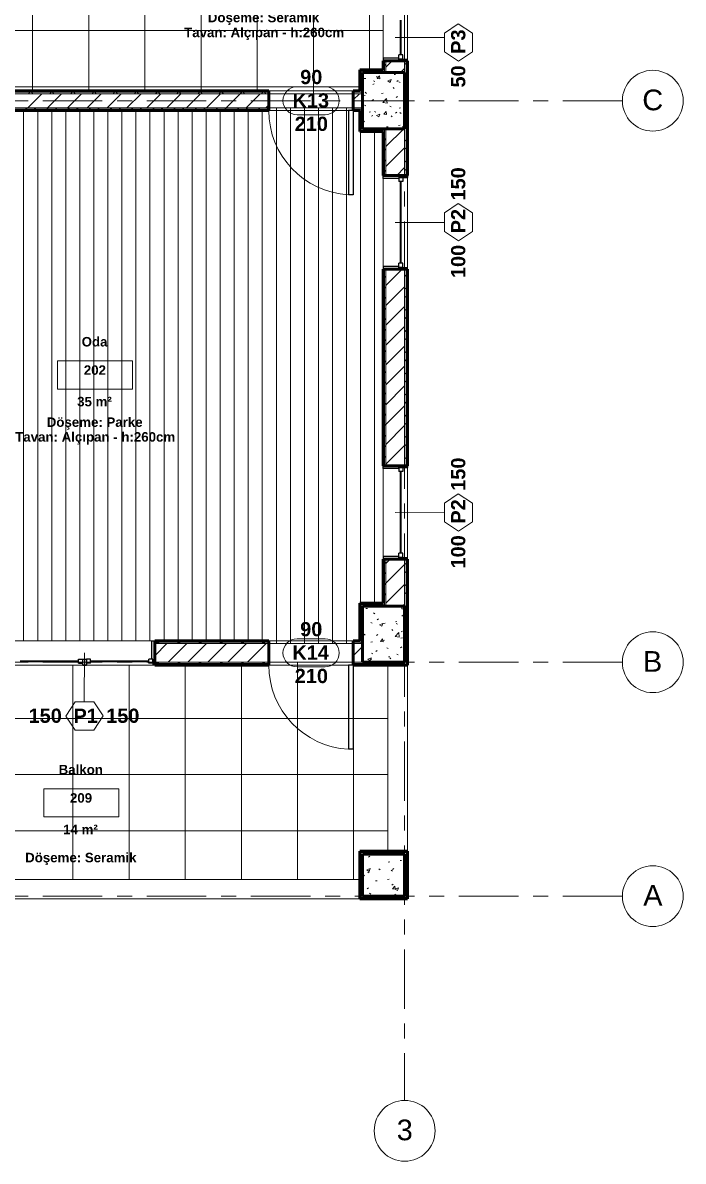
# Model space of a CAD drawing. Header units: centimetres. Extents: x -1798 to 30, y -905 to 1164.
# Drawn here: x -676 to 30, y -905 to 311 of the extents above; entities that cross this region are included whole.
import ezdxf

# ---------------------------------------------------------------- set-up
doc = ezdxf.new("R2010")
doc.units = ezdxf.units.CM
doc.linetypes.add('Grid Line', pattern=[2.2225, 1.27, -0.3175, 0.3175, -0.3175])
for name, color, linetype, lineweight in [('A-AREA-IDEN', 2, 'Continuous', 9), ('A-DOOR', 31, 'Continuous', 18), ('A-DOOR-IDEN', 31, 'Continuous', 18), ('A-FLOR', 192, 'Continuous', 18), ('A-FLOR-PATT', 8, 'Continuous', 18), ('A-GLAZ', 151, 'Continuous', 18), ('A-GLAZ-IDEN', 152, 'Continuous', 18), ('A-WALL', 113, 'Continuous', 18), ('A-WALL-PATT', 111, 'Continuous', 50), ('S-COLS', 52, 'Continuous', 18), ('S-GRID', 1, 'Continuous', 9), ('S-GRID-IDEN', 1, 'Continuous', 9)]:
    doc.layers.add(name, color=color, linetype=linetype, lineweight=lineweight)
doc.styles.add('Arial', font='arial.ttf', dxfattribs={"height": 22.129491})
doc.styles.add('Arial_B', font='arialbd.ttf', dxfattribs={"height": 10.147562})
doc.styles.add('Arial_B_1', font='arialbd.ttf', dxfattribs={"height": 15.221343})
pattern_1 = [(50, (0, 0), (36.4365, -3.1877), [3.81, -41.91]), (355, (0, 0), (-7.0485, 38.2117), [3.048, -33.528]), (100.451, (3.036, -0.266), (29.3886, 35.023), [3.238, -35.618]), (46.184, (0, 10.16), (54.216, -8.4084), [5.715, -62.865]), (96.636, (4.52, 9.46), (47.4805, 49.4854), [4.857, -53.427]), (351.184, (0, 10.16), (47.481, 49.4846), [4.572, -50.292]), (21, (5.08, 7.62), (30.3226, -20.4528), [3.81, -41.91]), (326, (5.08, 7.62), (12.3607, 36.8379), [3.048, -33.528]), (71.451, (7.607, 5.916), (42.6833, 16.3839), [3.238, -35.618]), (37.5, (0, 0), (0.61807, 16.91082), [1.676, -31.445, 1.676, -32.36, -33.655]), (37.5, (0, 0), (0.61807, 16.91082), [-67.158, 1.676, -31.979]), (7.5, (0, 0), (13.36414, 20.0358), [1.676, -17.729, 1.676, -30.683, -12.827]), (7.5, (0, 0), (13.36414, 20.0358), [-51.765, 1.676, -11.151]), (327.5, (-11.328, 0), (27.11816, -1.14606), [1.676, -11.024, 1.676, -37.948, -52.578]), (327.5, (-11.328, 0), (27.11816, -1.14606), [-52.324, 1.676, -50.902]), (317.5, (-16.408, 0), (29.6258, 5.0851), [1.676, -14.834, 1.676, -24.638, -37.338]), (317.5, (-16.408, 0), (29.6258, 5.0851), [-42.824, 1.676, -35.662])]

msp = doc.modelspace()

# ---------------------------------------------------------------- hatches: boundary and pattern name
at = {"layer": 'A-WALL-PATT', "lineweight": 18, "ltscale": 50}
h = msp.add_hatch(color=256, dxfattribs=at)
h.paths.add_polyline_path([(-264.9, 257.8), (-264.9, 270.3), (-266.4, 270.3), (-266.4, 257.8)], flags=0)
h.paths.add_polyline_path([(-266.4, 320.3), (-264.9, 320.3), (-264.9, 462.8), (-266.4, 462.8), (-266.4, 401.2)], flags=0)
at = {"layer": 'A-WALL-PATT', "lineweight": 5, "ltscale": 50}
h = msp.add_hatch(color=256, dxfattribs=at)
h.paths.add_polyline_path([(-289.4, 260.8), (-289.4, 270.3), (-290.9, 270.3), (-290.9, 260.8)], flags=0)
h.paths.add_polyline_path([(-289.4, 320.3), (-289.4, 459.8), (-290.9, 459.8), (-290.9, 320.3)], flags=0)
h = msp.add_hatch(color=256, dxfattribs=at)
h.paths.add_polyline_path([(-315.9, 196.3), (-314.4, 196.3), (-314.4, 218.8), (-315.9, 218.8), (-315.9, 197.8)], flags=0)
h.paths.add_polyline_path([(-315.9, 236.8), (-314.4, 236.8), (-314.4, 260.8), (-315.9, 260.8), (-315.9, 238.3)], flags=0)
for points in [[(-314.4, 259.3), (-289.4, 259.3), (-289.4, 260.8), (-314.4, 260.8)], [(-264.9, 197.8), (-264.9, 257.8), (-266.4, 257.8), (-266.4, 197.8)], [(-290.9, 194.8), (-289.4, 194.8), (-289.4, 196.3), (-315.9, 196.3), (-315.9, 194.8)], [(-315.9, -349.2), (-314.4, -349.2), (-314.4, -309.2), (-315.9, -309.2), (-315.9, -343.9)], [(-289.4, -310.7), (-289.4, -309.2), (-314.4, -309.2), (-314.4, -310.7), (-312.9, -310.7)], [(-264.9, -375.2), (-264.9, -312.2), (-266.4, -312.2), (-266.4, -375.2)], [(-315.9, -625.2), (-314.4, -625.2), (-314.4, -574.2), (-315.9, -574.2)], [(-264.9, -575.7), (-264.9, -574.2), (-314.4, -574.2), (-314.4, -575.7), (-266.4, -575.7)]]:
    msp.add_hatch(color=256, dxfattribs=at).paths.add_polyline_path(points, flags=0)
at = {"layer": 'A-WALL-PATT', "lineweight": 18, "ltscale": 50}
h = msp.add_hatch(color=256, dxfattribs=at)
h.paths.add_polyline_path([(-882.5, 236.8), (-412.9, 236.8), (-412.9, 238.3), (-892.4, 238.3), (-892.4, 236.8)], flags=0)
h.paths.add_polyline_path([(-318.6, 236.8), (-315.9, 236.8), (-315.9, 238.3), (-322.9, 238.3), (-322.9, 236.8)], flags=0)
at = {"layer": 'A-WALL-PATT', "lineweight": 5, "ltscale": 50}
h = msp.add_hatch(color=256, dxfattribs=at)
h.paths.add_polyline_path([(-892.4, 217.3), (-412.9, 217.3), (-412.9, 218.8), (-892.4, 218.8)], flags=0)
h.paths.add_polyline_path([(-322.9, 217.3), (-315.9, 217.3), (-315.9, 218.8), (-322.9, 218.8)], flags=0)
h = msp.add_hatch(color=256, dxfattribs=at)
h.paths.add_polyline_path([(-290.9, -309.2), (-289.4, -309.2), (-289.4, -262.2), (-290.9, -262.2)], flags=0)
h.paths.add_polyline_path([(-289.4, -162.2), (-289.4, 47.8), (-290.9, 47.8), (-290.9, -162.2)], flags=0)
h.paths.add_polyline_path([(-289.4, 147.8), (-289.4, 194.8), (-290.9, 194.8), (-290.9, 147.8)], flags=0)
at = {"layer": 'A-WALL-PATT', "lineweight": 18, "ltscale": 50}
h = msp.add_hatch(color=256, dxfattribs=at)
h.paths.add_polyline_path([(-264.9, -312.2), (-264.9, -262.2), (-266.4, -262.2), (-266.4, -312.2)], flags=0)
h.paths.add_polyline_path([(-264.9, -162.2), (-264.9, 47.8), (-266.4, 47.8), (-266.4, -162.2)], flags=0)
h.paths.add_polyline_path([(-266.4, 147.8), (-264.9, 147.8), (-264.9, 197.8), (-266.4, 197.8), (-266.4, 194.8)], flags=0)
at = {"layer": 'A-WALL-PATT', "lineweight": 5, "ltscale": 50}
h = msp.add_hatch(color=256, dxfattribs=at)
h.paths.add_polyline_path([(-322.9, -350.7), (-314.4, -350.7), (-314.4, -349.2), (-322.9, -349.2)], flags=0)
h.paths.add_polyline_path([(-412.9, -350.7), (-412.9, -349.2), (-534.9, -349.2), (-534.9, -350.7), (-443.9, -350.7)], flags=0)
h.paths.add_polyline_path([(-694.6, -350.7), (-684.9, -350.7), (-684.9, -349.2), (-745.4, -349.2), (-745.4, -350.7)], flags=0)
h.paths.add_polyline_path([(-845.4, -350.7), (-845.4, -349.2), (-884.9, -349.2), (-884.9, -350.7), (-882.5, -350.7)], flags=0)
at = {"layer": 'A-WALL-PATT', "lineweight": 18, "ltscale": 50}
h = msp.add_hatch(color=256, dxfattribs=at)
h.paths.add_polyline_path([(-322.9, -375.2), (-312.9, -375.2), (-312.9, -373.7), (-322.9, -373.7)], flags=0)
h.paths.add_polyline_path([(-412.9, -375.2), (-412.9, -373.7), (-534.9, -373.7), (-534.9, -375.2), (-443.9, -375.2)], flags=0)
h.paths.add_polyline_path([(-694.6, -375.2), (-684.9, -375.2), (-684.9, -373.7), (-745.4, -373.7), (-745.4, -375.2)], flags=0)
h.paths.add_polyline_path([(-845.4, -375.2), (-845.4, -373.7), (-884.9, -373.7), (-884.9, -375.2), (-882.5, -375.2)], flags=0)
for points in [[(-267.9, -375.2), (-267.9, -373.7), (-312.9, -373.7), (-312.9, -375.2)], [(-264.9, -623.7), (-264.9, -575.7), (-266.4, -575.7), (-266.4, -623.7)], [(-314.4, -625.2), (-264.9, -625.2), (-264.9, -623.7), (-314.4, -623.7)]]:
    msp.add_hatch(color=256, dxfattribs=at).paths.add_polyline_path(points, flags=0)
at = {"layer": 'S-COLS', "ltscale": 50}
h = msp.add_hatch(dxfattribs=at)
h.set_pattern_fill('FP_2', color=256, style=0, pattern_type=2)
h.set_pattern_definition(pattern_1)
h.paths.add_polyline_path([(-312.9, 197.8), (-267.9, 197.8), (-267.9, 257.8), (-312.9, 257.8), (-312.9, 206.8)], flags=0)
h = msp.add_hatch(dxfattribs=at)
h.set_pattern_fill('FP_2', color=256, style=0, pattern_type=2)
h.set_pattern_definition(pattern_1)
h.paths.add_polyline_path([(-267.9, -372.2), (-267.9, -312.2), (-312.9, -312.2), (-312.9, -372.2)], flags=0)
h = msp.add_hatch(dxfattribs=at)
h.set_pattern_fill('FP_2', color=256, style=0, pattern_type=2)
h.set_pattern_definition(pattern_1)
h.paths.add_polyline_path([(-267.9, -622.2), (-267.9, -577.2), (-312.9, -577.2), (-312.9, -622.2)], flags=0)

# ---------------------------------------------------------------- linework, layer by layer
at = {"layer": 'A-AREA-IDEN', "ltscale": 50}
for p, q in [((-638.7, -50.3), (-638.7, -80.3)), ((-638.7, -50.3), (-558.7, -50.3)), ((-558.7, -50.3), (-558.7, -80.3)), ((-638.7, -80.3), (-558.7, -80.3)), ((-653.4, -507.5), (-653.4, -537.5)), ((-653.4, -507.5), (-573.4, -507.5)), ((-573.4, -507.5), (-573.4, -537.5)), ((-653.4, -537.5), (-573.4, -537.5))]:
    msp.add_line(p, q, dxfattribs=at)
at = {"layer": 'A-DOOR', "lineweight": 25, "ltscale": 50}
for p, q in [((-328, 217.3), (-328, 127.3)), ((-322.9, 217.3), (-328, 217.3)), ((-322.9, 217.3), (-322.9, 127.3)), ((-322.9, 127.3), (-328, 127.3)), ((-328, -375.2), (-328, -465.2)), ((-322.9, -375.2), (-328, -375.2)), ((-322.9, -375.2), (-322.9, -465.2)), ((-322.9, -465.2), (-328, -465.2))]:
    msp.add_line(p, q, dxfattribs=at)
at = {"layer": 'A-DOOR', "ltscale": 50}
for centre in [(-322.9, 217.3), (-322.9, -375.2)]:
    msp.add_arc(centre, 90.2, 180, 266.7576, dxfattribs=at)
at = {"layer": 'A-DOOR-IDEN', "ltscale": 50}
for p, q in [((-382.9, 242.8), (-352.9, 242.8)), ((-382.9, 212.8), (-352.9, 212.8)), ((-382.9, -347.2), (-352.9, -347.2)), ((-382.9, -377.2), (-352.9, -377.2))]:
    msp.add_line(p, q, dxfattribs=at)
for centre, start, end in [((-382.9, 227.8), 90, 270), ((-352.9, 227.8), 270, 90), ((-382.9, -362.2), 90, 270), ((-352.9, -362.2), 270, 90)]:
    msp.add_arc(centre, 15, start, end, dxfattribs=at)
at = {"layer": 'A-FLOR', "ltscale": 50}
for p, q in [((-412.9, 235.3), (-322.9, 235.3)), ((-322.9, 220.3), (-412.9, 220.3)), ((-412.9, -352.2), (-322.9, -352.2)), ((-322.9, -372.2), (-412.9, -372.2))]:
    msp.add_line(p, q, dxfattribs=at)
at = {"layer": 'A-FLOR-PATT', "linetype": 'Continuous', "ltscale": 50}
for p, q in [((-485.4, 238.3), (-485.4, 477.8)), ((-425.4, 238.3), (-425.4, 477.8)), ((-365.4, 235.3), (-365.4, 477.8)), ((-305.4, 260.8), (-305.4, 477.8)), ((-605.4, 238.3), (-605.4, 355.3)), ((-545.4, 238.3), (-545.4, 355.3)), ((-665.4, 238.3), (-665.4, 352.3)), ((-1301.4, 302.8), (-290.9, 302.8)), ((-892.4, 242.8), (-315.9, 242.8)), ((-405, -352.2), (-405, 220.3)), ((-390, -352.2), (-390, 220.3)), ((-375, -352.2), (-375, 220.3)), ((-360, -352.2), (-360, 220.3)), ((-345, -352.2), (-345, 220.3)), ((-330, -352.2), (-330, 220.3)), ((-675, -349.2), (-675, 217.3)), ((-660, -349.2), (-660, 217.3)), ((-645, -349.2), (-645, 217.3)), ((-630, -349.2), (-630, 217.3)), ((-615, -349.2), (-615, 217.3)), ((-600, -349.2), (-600, 217.3)), ((-585, -349.2), (-585, 217.3)), ((-570, -349.2), (-570, 217.3)), ((-555, -349.2), (-555, 217.3)), ((-540, -349.2), (-540, 217.3)), ((-525, -349.2), (-525, 217.3)), ((-510, -349.2), (-510, 217.3)), ((-495, -349.2), (-495, 217.3)), ((-480, -349.2), (-480, 217.3)), ((-465, -349.2), (-465, 217.3)), ((-450, -349.2), (-450, 217.3)), ((-435, -349.2), (-435, 217.3)), ((-420, -349.2), (-420, 217.3)), ((-315, -309.2), (-315, 194.8)), ((-300, -309.2), (-300, 194.8)), ((-622.4, -604.2), (-622.4, -375.2)), ((-562.4, -604.2), (-562.4, -375.2)), ((-502.4, -604.2), (-502.4, -375.2)), ((-442.4, -604.2), (-442.4, -375.2)), ((-412.9, -372.2), (-322.9, -372.2)), ((-382.4, -604.2), (-382.4, -372.2)), ((-322.4, -604.2), (-322.4, -375.2)), ((-922.4, -432.2), (-285.9, -432.2)), ((-922.4, -492.2), (-285.9, -492.2)), ((-922.4, -552.2), (-285.9, -552.2))]:
    msp.add_line(p, q, dxfattribs=at)
at = {"layer": 'A-GLAZ', "lineweight": 35, "ltscale": 50}
for p, q in [((-272.1, 276.7), (-272.1, 314)), ((-272.1, 54.2), (-272.1, 141.5)), ((-272.1, -255.8), (-272.1, -168.5)), ((-678.6, -371), (-616.3, -371)), ((-603.6, -371), (-541.3, -371))]:
    msp.add_line(p, q, dxfattribs=at)
at = {"layer": 'A-GLAZ', "lineweight": 25, "ltscale": 50}
for p, q in [((-290.9, 273.5), (-290.9, 270.3)), ((-290.9, 273.5), (-274.3, 273.5)), ((-269.9, 276.7), (-274.3, 276.7)), ((-274.3, 272.2), (-274.3, 276.7)), ((-274.3, 272.2), (-274.3, 273.5)), ((-269.9, 272.2), (-274.3, 272.2)), ((-274.3, 272.2), (-264.9, 272.2)), ((-269.9, 272.2), (-269.9, 276.7)), ((-264.9, 270.3), (-264.9, 272.2)), ((-290.9, 144.7), (-290.9, 147.8)), ((-264.9, 147.8), (-264.9, 145.9)), ((-274.3, 144.7), (-290.9, 144.7)), ((-274.3, 145.9), (-274.3, 141.5)), ((-269.9, 145.9), (-274.3, 145.9)), ((-274.3, 145.9), (-264.9, 145.9)), ((-274.3, 144.7), (-274.3, 145.9)), ((-269.9, 141.5), (-274.3, 141.5)), ((-269.9, 145.9), (-269.9, 141.5)), ((-290.9, 51), (-290.9, 47.8)), ((-290.9, 51), (-274.3, 51)), ((-269.9, 54.2), (-274.3, 54.2)), ((-274.3, 49.7), (-274.3, 54.2)), ((-274.3, 49.7), (-274.3, 51)), ((-269.9, 49.7), (-274.3, 49.7)), ((-274.3, 49.7), (-264.9, 49.7)), ((-269.9, 49.7), (-269.9, 54.2)), ((-264.9, 47.8), (-264.9, 49.7)), ((-290.9, -165.3), (-290.9, -162.2)), ((-274.3, -165.3), (-290.9, -165.3)), ((-274.3, -164.1), (-274.3, -168.5)), ((-269.9, -164.1), (-274.3, -164.1)), ((-274.3, -164.1), (-264.9, -164.1)), ((-274.3, -165.3), (-274.3, -164.1)), ((-269.9, -168.5), (-274.3, -168.5)), ((-269.9, -164.1), (-269.9, -168.5)), ((-264.9, -162.2), (-264.9, -164.1)), ((-290.9, -259), (-290.9, -262.2)), ((-290.9, -259), (-274.3, -259)), ((-269.9, -255.8), (-274.3, -255.8)), ((-274.3, -260.3), (-274.3, -255.8)), ((-274.3, -260.3), (-274.3, -259)), ((-269.9, -260.3), (-274.3, -260.3)), ((-274.3, -260.3), (-264.9, -260.3)), ((-269.9, -260.3), (-269.9, -255.8)), ((-264.9, -262.2), (-264.9, -260.3)), ((-538.1, -349.2), (-534.9, -349.2)), ((-538.1, -368.8), (-538.1, -349.2)), ((-616.3, -368.8), (-611.8, -368.8)), ((-616.3, -373.3), (-616.3, -368.8)), ((-616.3, -373.3), (-611.8, -373.3)), ((-611.8, -373.3), (-611.8, -368.8)), ((-611.8, -368.8), (-608, -368.8)), ((-611.8, -375.2), (-611.8, -368.8)), ((-611.8, -375.2), (-611.8, -368.8)), ((-611.8, -368.8), (-608, -368.8)), ((-611.8, -375.2), (-608, -375.2)), ((-608, -375.2), (-611.8, -375.2)), ((-608, -373.3), (-608, -368.8)), ((-603.6, -368.8), (-608, -368.8)), ((-608, -375.2), (-608, -368.8)), ((-608, -368.8), (-608, -375.2)), ((-603.6, -373.3), (-608, -373.3)), ((-603.6, -373.3), (-603.6, -368.8)), ((-541.3, -373.3), (-541.3, -368.8)), ((-536.8, -368.8), (-541.3, -368.8)), ((-536.8, -373.3), (-541.3, -373.3)), ((-536.8, -373.3), (-536.8, -368.8)), ((-536.8, -368.8), (-536.8, -375.2)), ((-534.9, -375.2), (-536.8, -375.2))]:
    msp.add_line(p, q, dxfattribs=at)
at = {"layer": 'A-GLAZ-IDEN', "ltscale": 50}
for p, q in [((-225.4, 299.9), (-210.7, 309.9)), ((-195.4, 299.9), (-210.7, 309.9)), ((-277.9, 295.3), (-225.4, 295.3)), ((-225.4, 279.9), (-225.4, 299.9)), ((-195.4, 279.9), (-195.4, 299.9)), ((-210.4, 269.9), (-225.4, 279.9)), ((-195.4, 279.9), (-210.4, 269.9)), ((-225.4, 108.1), (-210.7, 118.1)), ((-195.4, 108.1), (-210.7, 118.1)), ((-277.9, 97.8), (-225.4, 97.8)), ((-225.4, 88.1), (-225.4, 108.1)), ((-195.4, 88.1), (-195.4, 108.1)), ((-210.4, 78.1), (-225.4, 88.1)), ((-195.4, 88.1), (-210.4, 78.1)), ((-225.4, -202.2), (-210.7, -192.2)), ((-195.4, -202.2), (-210.7, -192.2)), ((-225.4, -222.2), (-225.4, -202.2)), ((-195.4, -222.2), (-195.4, -202.2)), ((-277.9, -212.2), (-225.4, -212.4)), ((-210.4, -232.2), (-225.4, -222.2)), ((-195.4, -222.2), (-210.4, -232.2)), ((-609.9, -362.2), (-610.2, -414.7)), ((-629.9, -429.7), (-619.9, -414.7)), ((-619.9, -414.7), (-599.9, -414.7)), ((-599.9, -414.7), (-589.9, -429.4)), ((-619.9, -444.7), (-629.9, -429.7)), ((-599.9, -444.7), (-589.9, -429.4)), ((-619.9, -444.7), (-599.9, -444.7))]:
    msp.add_line(p, q, dxfattribs=at)
at = {"layer": 'A-WALL', "ltscale": 50}
for p, q in [((-290.9, 270.3), (-290.9, 320.3)), ((-264.9, 320.3), (-264.9, 270.3)), ((-289.4, 270.3), (-289.4, 259.3)), ((-287.9, 270.3), (-287.9, 257.8)), ((-267.9, 270.3), (-267.9, 257.8)), ((-266.4, 147.8), (-266.4, 270.3)), ((-314.4, 259.3), (-314.4, 236.8)), ((-289.4, 259.3), (-314.4, 259.3)), ((-895.4, 235.3), (-412.9, 235.3)), ((-893.9, 236.8), (-412.9, 236.8)), ((-412.9, 238.3), (-322.9, 238.3)), ((-322.9, 236.8), (-314.4, 236.8)), ((-322.9, 235.3), (-312.9, 235.3)), ((-895.4, 220.3), (-412.9, 220.3)), ((-322.9, 220.3), (-312.9, 220.3)), ((-893.9, 218.8), (-412.9, 218.8)), ((-322.9, 217.3), (-412.9, 217.3)), ((-322.9, 218.8), (-314.4, 218.8)), ((-314.4, 218.8), (-314.4, 196.3)), ((-314.4, 196.3), (-289.4, 196.3)), ((-289.4, 196.3), (-289.4, 147.8)), ((-287.9, 197.8), (-287.9, 147.8)), ((-267.9, 197.8), (-267.9, 147.8)), ((-290.9, 47.8), (-290.9, 147.8)), ((-264.9, 147.8), (-264.9, 47.8)), ((-289.4, 47.8), (-289.4, -162.2)), ((-287.9, 47.8), (-287.9, -162.2)), ((-267.9, 47.8), (-267.9, -162.2)), ((-266.4, 47.8), (-266.4, -162.2)), ((-290.9, -262.2), (-290.9, -162.2)), ((-264.9, -162.2), (-264.9, -262.2)), ((-289.4, -262.2), (-289.4, -310.7)), ((-287.9, -262.2), (-287.9, -312.2)), ((-267.9, -262.2), (-267.9, -312.2)), ((-266.4, -375.2), (-266.4, -262.2)), ((-314.4, -310.7), (-314.4, -352.2)), ((-289.4, -310.7), (-314.4, -310.7)), ((-684.9, -349.2), (-534.9, -349.2)), ((-412.9, -350.7), (-534.9, -350.7)), ((-412.9, -352.2), (-534.9, -352.2)), ((-412.9, -349.2), (-322.9, -349.2)), ((-314.4, -350.7), (-322.9, -350.7)), ((-312.9, -352.2), (-322.9, -352.2)), ((-611.8, -375.2), (-684.9, -375.2)), ((-534.9, -375.2), (-608, -375.2)), ((-412.9, -372.2), (-534.9, -372.2)), ((-412.9, -373.7), (-534.9, -373.7)), ((-322.9, -375.2), (-412.9, -375.2)), ((-312.9, -372.2), (-322.9, -372.2)), ((-267.9, -373.7), (-322.9, -373.7)), ((-285.9, -574.2), (-285.9, -375.2)), ((-267.9, -373.7), (-267.9, -375.2)), ((-264.9, -375.2), (-264.9, -574.2)), ((-314.4, -575.7), (-314.4, -623.7)), ((-266.4, -575.7), (-314.4, -575.7)), ((-266.4, -575.7), (-266.4, -623.7)), ((-892.4, -604.2), (-315.9, -604.2)), ((-315.9, -625.2), (-892.4, -625.2)), ((-266.4, -623.7), (-314.4, -623.7))]:
    msp.add_line(p, q, dxfattribs=at)
at = {"layer": 'A-WALL', "lineweight": 50, "ltscale": 50}
for p, q in [((-264.9, 270.3), (-290.9, 270.3)), ((-290.9, 270.3), (-290.9, 260.8)), ((-264.9, 147.8), (-264.9, 270.3)), ((-315.9, 260.8), (-315.9, 238.3)), ((-290.9, 260.8), (-315.9, 260.8)), ((-312.9, 197.8), (-312.9, 257.8)), ((-312.9, 257.8), (-267.9, 257.8)), ((-267.9, 257.8), (-267.9, 197.8)), ((-412.9, 238.3), (-892.4, 238.3)), ((-412.9, 217.3), (-412.9, 238.3)), ((-315.9, 238.3), (-322.9, 238.3)), ((-322.9, 238.3), (-322.9, 217.3)), ((-892.4, 217.3), (-412.9, 217.3)), ((-322.9, 217.3), (-315.9, 217.3)), ((-315.9, 217.3), (-315.9, 194.8)), ((-315.9, 194.8), (-290.9, 194.8)), ((-267.9, 197.8), (-312.9, 197.8)), ((-290.9, 194.8), (-290.9, 147.8)), ((-290.9, 147.8), (-264.9, 147.8)), ((-264.9, 47.8), (-290.9, 47.8)), ((-290.9, 47.8), (-290.9, -162.2)), ((-264.9, -162.2), (-264.9, 47.8)), ((-290.9, -162.2), (-264.9, -162.2)), ((-264.9, -262.2), (-290.9, -262.2)), ((-290.9, -262.2), (-290.9, -309.2)), ((-264.9, -375.2), (-264.9, -262.2)), ((-315.9, -309.2), (-315.9, -349.2)), ((-290.9, -309.2), (-315.9, -309.2)), ((-312.9, -372.2), (-312.9, -312.2)), ((-312.9, -312.2), (-267.9, -312.2)), ((-267.9, -312.2), (-267.9, -372.2)), ((-412.9, -349.2), (-534.9, -349.2)), ((-534.9, -349.2), (-534.9, -375.2)), ((-412.9, -375.2), (-412.9, -349.2)), ((-315.9, -349.2), (-322.9, -349.2)), ((-322.9, -349.2), (-322.9, -375.2)), ((-534.9, -375.2), (-412.9, -375.2)), ((-322.9, -375.2), (-264.9, -375.2)), ((-267.9, -372.2), (-312.9, -372.2)), ((-315.9, -574.2), (-315.9, -625.2)), ((-264.9, -574.2), (-315.9, -574.2)), ((-312.9, -622.2), (-312.9, -577.2)), ((-312.9, -577.2), (-267.9, -577.2)), ((-267.9, -577.2), (-267.9, -622.2)), ((-264.9, -625.2), (-264.9, -574.2)), ((-315.9, -625.2), (-264.9, -625.2)), ((-267.9, -622.2), (-312.9, -622.2))]:
    msp.add_line(p, q, dxfattribs=at)
at = {"layer": 'A-WALL-PATT', "linetype": 'Continuous', "lineweight": 18, "ltscale": 50}
for p, q in [((-287.9, 263.6), (-281.2, 270.3)), ((-266.4, 266.4), (-267.9, 267.9)), ((-307.9, 257.8), (-306.4, 259.3)), ((-303.1, 257.8), (-304.6, 259.3)), ((-287.9, 265.3), (-289.4, 266.8)), ((-272.5, 257.8), (-267.9, 262.4)), ((-314.4, 251.3), (-312.9, 252.8)), ((-312.9, 245), (-314.4, 246.5)), ((-267.9, 252.5), (-266.4, 254)), ((-266.4, 243.8), (-267.9, 245.3)), ((-670.6, 220.3), (-655.6, 235.3)), ((-669.8, 235.3), (-668.3, 236.8)), ((-665.2, 235.3), (-666.7, 236.8)), ((-649.4, 220.3), (-634.4, 235.3)), ((-647.1, 235.3), (-645.6, 236.8)), ((-642.6, 235.3), (-644.1, 236.8)), ((-628.2, 220.3), (-613.2, 235.3)), ((-624.5, 235.3), (-623, 236.8)), ((-620, 235.3), (-621.5, 236.8)), ((-607, 220.3), (-592, 235.3)), ((-601.9, 235.3), (-600.4, 236.8)), ((-597.4, 235.3), (-598.9, 236.8)), ((-585.8, 220.3), (-570.8, 235.3)), ((-579.3, 235.3), (-577.8, 236.8)), ((-574.7, 235.3), (-576.2, 236.8)), ((-564.6, 220.3), (-549.6, 235.3)), ((-556.6, 235.3), (-555.1, 236.8)), ((-552.1, 235.3), (-553.6, 236.8)), ((-543.3, 220.3), (-528.3, 235.3)), ((-534, 235.3), (-532.5, 236.8)), ((-529.5, 235.3), (-531, 236.8)), ((-522.1, 220.3), (-507.1, 235.3)), ((-511.4, 235.3), (-509.9, 236.8)), ((-506.9, 235.3), (-508.4, 236.8)), ((-500.9, 220.3), (-485.9, 235.3)), ((-488.7, 235.3), (-487.2, 236.8)), ((-484.2, 235.3), (-485.7, 236.8)), ((-479.7, 220.3), (-464.7, 235.3)), ((-466.1, 235.3), (-464.6, 236.8)), ((-461.6, 235.3), (-463.1, 236.8)), ((-458.5, 220.3), (-443.5, 235.3)), ((-443.5, 235.3), (-442, 236.8)), ((-439, 235.3), (-440.5, 236.8)), ((-437.3, 220.3), (-422.3, 235.3)), ((-420.9, 235.3), (-419.4, 236.8)), ((-416.3, 235.3), (-417.8, 236.8)), ((-322.9, 228.6), (-316.2, 235.3)), ((-267.9, 229.9), (-266.4, 231.4)), ((-671.4, 218.8), (-672.9, 220.3)), ((-663.6, 218.8), (-662.1, 220.3)), ((-648.7, 218.8), (-650.2, 220.3)), ((-641, 218.8), (-639.5, 220.3)), ((-626.1, 218.8), (-627.6, 220.3)), ((-618.4, 218.8), (-616.9, 220.3)), ((-603.5, 218.8), (-605, 220.3)), ((-595.8, 218.8), (-594.3, 220.3)), ((-580.9, 218.8), (-582.4, 220.3)), ((-573.1, 218.8), (-571.6, 220.3)), ((-558.2, 218.8), (-559.7, 220.3)), ((-550.5, 218.8), (-549, 220.3)), ((-535.6, 218.8), (-537.1, 220.3)), ((-527.9, 218.8), (-526.4, 220.3)), ((-513, 218.8), (-514.5, 220.3)), ((-505.2, 218.8), (-503.7, 220.3)), ((-490.4, 218.8), (-491.9, 220.3)), ((-482.6, 218.8), (-481.1, 220.3)), ((-467.7, 218.8), (-469.2, 220.3)), ((-460, 218.8), (-458.5, 220.3)), ((-445.1, 218.8), (-446.6, 220.3)), ((-437.4, 218.8), (-435.9, 220.3)), ((-422.5, 218.8), (-424, 220.3)), ((-416.1, 220.3), (-412.9, 223.5)), ((-414.7, 218.8), (-413.2, 220.3)), ((-322.9, 220.2), (-322.7, 220.3)), ((-266.4, 221.2), (-267.9, 222.7)), ((-314.4, 206), (-312.9, 207.5)), ((-267.9, 207.3), (-266.4, 208.8)), ((-312.9, 199.8), (-314.4, 201.3)), ((-309.5, 196.3), (-311, 197.8)), ((-301.5, 196.3), (-300, 197.8)), ((-287.9, 197.4), (-288.3, 197.8)), ((-287.9, 178.8), (-268.9, 197.8)), ((-266.4, 198.5), (-267.9, 200)), ((-289.4, 185.8), (-287.9, 187.3)), ((-267.9, 184.6), (-266.4, 186.1)), ((-287.9, 174.8), (-289.4, 176.3)), ((-287.9, 157.6), (-267.9, 177.6)), ((-266.4, 175.9), (-267.9, 177.4)), ((-289.4, 163.1), (-287.9, 164.6)), ((-267.9, 162), (-266.4, 163.5)), ((-287.9, 152.1), (-289.4, 153.6)), ((-276.4, 147.8), (-267.9, 156.4)), ((-266.4, 153.3), (-267.9, 154.8)), ((-287.9, 39), (-289.4, 40.5)), ((-287.9, 30.3), (-270.4, 47.8)), ((-266.4, 40.1), (-267.9, 41.6)), ((-289.4, 27.4), (-287.9, 28.9)), ((-287.9, 9.1), (-267.9, 29.1)), ((-267.9, 26.3), (-266.4, 27.8)), ((-287.9, 16.4), (-289.4, 17.9)), ((-266.4, 17.5), (-267.9, 19)), ((-289.4, 4.8), (-287.9, 6.3)), ((-287.9, -12.1), (-267.9, 7.9)), ((-267.9, 3.6), (-266.4, 5.1)), ((-287.9, -6.3), (-289.4, -4.8)), ((-266.4, -5.1), (-267.9, -3.6)), ((-289.4, -17.9), (-287.9, -16.4)), ((-287.9, -33.3), (-267.9, -13.3)), ((-267.9, -19), (-266.4, -17.5)), ((-287.9, -28.9), (-289.4, -27.4)), ((-287.9, -54.6), (-267.9, -34.6)), ((-266.4, -27.8), (-267.9, -26.3)), ((-289.4, -40.5), (-287.9, -39)), ((-267.9, -41.6), (-266.4, -40.1)), ((-287.9, -51.5), (-289.4, -50)), ((-287.9, -75.8), (-267.9, -55.8)), ((-266.4, -50.4), (-267.9, -48.9)), ((-289.4, -63.1), (-287.9, -61.6)), ((-287.9, -74.1), (-289.4, -72.6)), ((-267.9, -64.3), (-266.4, -62.8)), ((-266.4, -73), (-267.9, -71.5)), ((-289.4, -85.8), (-287.9, -84.3)), ((-287.9, -97), (-267.9, -77)), ((-287.9, -96.8), (-289.4, -95.3)), ((-267.9, -86.9), (-266.4, -85.4)), ((-266.4, -95.6), (-267.9, -94.1)), ((-289.4, -108.4), (-287.9, -106.9)), ((-287.9, -118.2), (-267.9, -98.2)), ((-267.9, -109.5), (-266.4, -108)), ((-287.9, -119.4), (-289.4, -117.9)), ((-287.9, -139.4), (-267.9, -119.4)), ((-266.4, -118.3), (-267.9, -116.8)), ((-289.4, -131), (-287.9, -129.5)), ((-267.9, -132.1), (-266.4, -130.6)), ((-287.9, -142), (-289.4, -140.5)), ((-287.9, -160.6), (-267.9, -140.6)), ((-266.4, -140.9), (-267.9, -139.4)), ((-289.4, -153.6), (-287.9, -152.1)), ((-267.9, -154.8), (-266.4, -153.3)), ((-268.2, -162.2), (-267.9, -161.8)), ((-267.7, -162.2), (-267.9, -162)), ((-289.4, -266.8), (-287.9, -265.3)), ((-287.9, -266.7), (-283.4, -262.2)), ((-267.9, -267.9), (-266.4, -266.4)), ((-287.9, -277.8), (-289.4, -276.3)), ((-287.9, -287.9), (-267.9, -267.9)), ((-266.4, -276.7), (-267.9, -275.2)), ((-289.4, -289.4), (-287.9, -287.9)), ((-287.9, -309.1), (-267.9, -289.1)), ((-267.9, -290.5), (-266.4, -289)), ((-287.9, -300.4), (-289.4, -298.9)), ((-266.4, -299.3), (-267.9, -297.8)), ((-314.4, -314.4), (-312.9, -312.9)), ((-312.2, -312.2), (-310.7, -310.7)), ((-298.8, -312.2), (-300.3, -310.7)), ((-289.5, -312.2), (-288, -310.7)), ((-288, -310.7), (-287.9, -310.5)), ((-269.7, -312.2), (-267.9, -310.3)), ((-267.9, -313.2), (-266.9, -312.2)), ((-266.9, -312.2), (-266.4, -311.7)), ((-312.9, -320.7), (-314.4, -319.2)), ((-266.4, -321.9), (-267.9, -320.4)), ((-314.4, -337), (-312.9, -335.5)), ((-267.9, -335.8), (-266.4, -334.3)), ((-534.9, -365.2), (-521.9, -352.2)), ((-533.2, -352.2), (-531.7, -350.7)), ((-530.3, -352.2), (-531.8, -350.7)), ((-520.7, -372.2), (-500.7, -352.2)), ((-510.6, -352.2), (-509.1, -350.7)), ((-507.7, -352.2), (-509.2, -350.7)), ((-499.5, -372.2), (-479.5, -352.2)), ((-487.9, -352.2), (-486.4, -350.7)), ((-485, -352.2), (-486.5, -350.7)), ((-478.2, -372.2), (-458.2, -352.2)), ((-465.3, -352.2), (-463.8, -350.7)), ((-462.4, -352.2), (-463.9, -350.7)), ((-457, -372.2), (-437, -352.2)), ((-442.7, -352.2), (-441.2, -350.7)), ((-439.8, -352.2), (-441.3, -350.7)), ((-435.8, -372.2), (-415.8, -352.2)), ((-420.1, -352.2), (-418.6, -350.7)), ((-417.2, -352.2), (-418.7, -350.7)), ((-312.9, -343.3), (-314.4, -341.8)), ((-266.4, -344.5), (-267.9, -343)), ((-322.9, -365.3), (-312.9, -355.3)), ((-267.9, -358.4), (-266.4, -356.9)), ((-531.4, -373.7), (-532.9, -372.2)), ((-532.1, -373.7), (-530.6, -372.2)), ((-508.8, -373.7), (-510.3, -372.2)), ((-509.4, -373.7), (-507.9, -372.2)), ((-486.2, -373.7), (-487.7, -372.2)), ((-486.8, -373.7), (-485.3, -372.2)), ((-463.5, -373.7), (-465, -372.2)), ((-464.2, -373.7), (-462.7, -372.2)), ((-440.9, -373.7), (-442.4, -372.2)), ((-441.6, -373.7), (-440.1, -372.2)), ((-418.3, -373.7), (-419.8, -372.2)), ((-418.9, -373.7), (-417.4, -372.2)), ((-414.6, -372.2), (-412.9, -370.5)), ((-305.2, -373.7), (-306.7, -372.2)), ((-305.8, -373.7), (-304.3, -372.2)), ((-282.5, -373.7), (-284, -372.2)), ((-283.2, -373.7), (-281.7, -372.2)), ((-266.4, -367.2), (-267.9, -365.7)), ((-305.3, -577.2), (-306.8, -575.7)), ((-305.6, -577.2), (-304.1, -575.7)), ((-282.7, -577.2), (-284.2, -575.7)), ((-283, -577.2), (-281.5, -575.7)), ((-267.9, -584.7), (-266.4, -583.2)), ((-314.4, -585.9), (-312.9, -584.4)), ((-312.9, -592.2), (-314.4, -590.7)), ((-266.4, -593.4), (-267.9, -591.9)), ((-314.4, -608.6), (-312.9, -607.1)), ((-267.9, -607.3), (-266.4, -605.8)), ((-312.9, -614.8), (-314.4, -613.3)), ((-266.4, -616.1), (-267.9, -614.6)), ((-306.9, -623.7), (-305.4, -622.2)), ((-304.1, -623.7), (-305.6, -622.2)), ((-284.3, -623.7), (-282.8, -622.2)), ((-281.4, -623.7), (-282.9, -622.2))]:
    msp.add_line(p, q, dxfattribs=at)
at = {"layer": 'S-COLS', "color": 9, "lineweight": 50, "ltscale": 50}
for p, q in [((-312.9, 257.8), (-312.9, 197.8)), ((-267.9, 257.8), (-312.9, 257.8)), ((-267.9, 197.8), (-267.9, 257.8)), ((-312.9, 197.8), (-267.9, 197.8)), ((-312.9, -312.2), (-312.9, -372.2)), ((-267.9, -312.2), (-312.9, -312.2)), ((-267.9, -372.2), (-267.9, -312.2)), ((-312.9, -372.2), (-267.9, -372.2)), ((-312.9, -577.2), (-312.9, -622.2)), ((-267.9, -577.2), (-312.9, -577.2)), ((-267.9, -622.2), (-267.9, -577.2)), ((-312.9, -622.2), (-267.9, -622.2))]:
    msp.add_line(p, q, dxfattribs=at)
at = {"layer": 'S-GRID', "linetype": 'Grid Line', "ltscale": 50}
for p, q in [((-267.9, 1099), (-267.9, -840.4)), ((-35.3, 227.8), (-1733.2, 227.8)), ((-35.3, -372.2), (-1733.2, -372.2)), ((-35.3, -622.2), (-1733.2, -622.2))]:
    msp.add_line(p, q, dxfattribs=at)
at = {"layer": 'S-GRID-IDEN', "ltscale": 50}
for centre in [(-2.8, 227.8), (-2.8, -372.2), (-2.8, -622.2), (-267.9, -872.9)]:
    msp.add_circle(centre, 32.5, dxfattribs=at)

# ---------------------------------------------------------------- texts
at = {"layer": 'A-AREA-IDEN', "ltscale": 50, "style": 'Arial_B'}
for s, height, p in [('Döşeme: Seramik', 10.148, (-478.2, 311.6)), ('Tavan: Alçıpan - h:260cm', 10.148, (-503.5, 295.7)), ('Oda', 10.15, (-613, -34.8)), ('202', 10.15, (-610.7, -65.1)), ('35 m²', 10.15, (-617.8, -98.8)), ('Döşeme: Parke', 10.148, (-650.3, -120.7)), ('Tavan: Alçıpan - h:260cm', 10.148, (-684, -136.5)), ('Balkon', 10.15, (-637.6, -492)), ('209', 10.15, (-625.5, -522.3)), ('14 m²', 10.15, (-632.8, -556)), ('Döşeme: Seramik', 10.148, (-673.4, -586))]:
    msp.add_text(s, height=height, dxfattribs=at).set_placement(p)
at = {"layer": 'A-DOOR-IDEN', "ltscale": 50, "style": 'Arial_B_1'}
for s, p in [('90', (-379.5, 245.5)), ('K13', (-387.7, 220.5)), ('210', (-385.3, 195.5)), ('90', (-379.5, -344.5)), ('K14', (-387.9, -369.5)), ('210', (-385.3, -394.5))]:
    msp.add_text(s, height=15.22, dxfattribs=at).set_placement(p)
at = {"layer": 'A-GLAZ-IDEN', "ltscale": 50, "style": 'Arial_B_1'}
for s, p in [('P3', (-203.1, 277.9)), ('50', (-203.1, 241.9)), ('150', (-203.1, 121.2)), ('P2', (-203.1, 86.1)), ('100', (-203.1, 38.3)), ('150', (-203.1, -189)), ('P2', (-203.1, -224.1)), ('100', (-203.1, -272))]:
    msp.add_text(s, height=15.22, rotation=90, dxfattribs=at).set_placement(p)
for s, p in [('150', (-669.7, -437)), ('P1', (-621.7, -437)), ('150', (-586.8, -437))]:
    msp.add_text(s, height=15.22, dxfattribs=at).set_placement(p)
at = {"layer": 'S-GRID-IDEN', "ltscale": 50, "style": 'Arial'}
for s, p in [('C', (-14, 217.6)), ('B', (-13.3, -382.4)), ('A', (-13, -632.4)), ('3', (-276.4, -883))]:
    msp.add_text(s, height=22.1, dxfattribs=at).set_placement(p)

doc.saveas('drawing.dxf')
